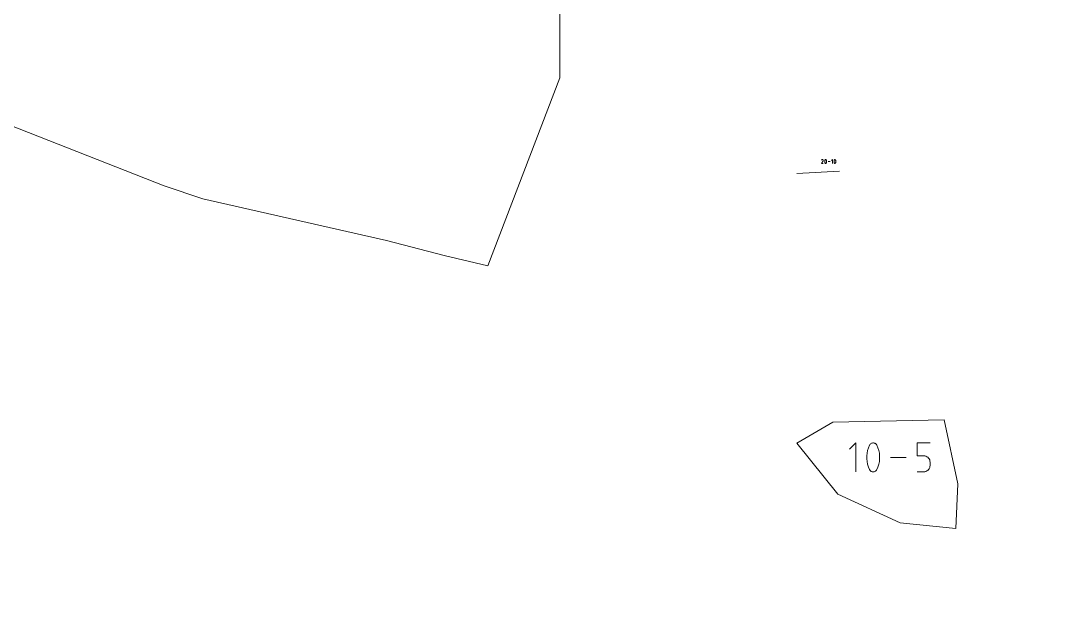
# Model space of a CAD drawing. Header units: millimetres. Extents: x -446 to 392, y -249 to 379.
# Drawn here: x 23.06 to 37.39, y 126.97 to 135.04 of the extents above; entities that cross this region are included whole.
import ezdxf

# ---------------------------------------------------------------- set-up
doc = ezdxf.new("R2010")
doc.units = ezdxf.units.MM
doc.header["$MEASUREMENT"] = 0
doc.layers.add('Layer 1', color=7, linetype='Continuous')

msp = doc.modelspace()

# ---------------------------------------------------------------- linework, layer by layer
at = {"layer": 'Layer 1', "color": 5, "lineweight": 0}
for points, knots in [([(-446.0374, -230.5655), (-446.0374, -230.5655), (392.1616, -230.5655), (392.1616, -230.5655), (392.1616, -230.5655), (392.1616, -230.5655), (392.1616, 379.0343), (392.1616, 379.0343), (392.1616, 379.0343), (392.1616, 379.0343), (-446.0374, 379.0343), (-446.0374, 379.0343), (-446.0374, 379.0343), (-446.0374, 379.0343), (-446.0374, -230.5655), (-446.0374, -230.5655)], [0, 0, 0, 0, 0.2, 0.2, 0.2, 0.2, 0.4, 0.4, 0.4, 0.4, 0.6, 0.6, 0.6, 0.6, 1, 1, 1, 1]), ([(28.9872, 131.7536), (28.9872, 131.7536), (29.598, 131.6073), (29.598, 131.6073), (29.598, 131.6073), (29.598, 131.6073), (30.603, 134.2362), (30.603, 134.2362), (30.603, 134.2362), (30.603, 134.2362), (30.6139, 138.4558), (30.6139, 138.4558), (30.6139, 138.4558), (30.6139, 138.4558), (29.6214, 139.9088), (29.6214, 139.9088), (29.6214, 139.9088), (29.6214, 139.9088), (29.2843, 140.403), (29.2843, 140.403), (29.2843, 140.403), (29.2843, 140.403), (29.2769, 141.8731), (29.2769, 141.8731), (29.2769, 141.8731), (29.2769, 141.8731), (28.0753, 143.7701), (28.0753, 143.7701), (28.0753, 143.7701), (28.0753, 143.7701), (26.1966, 146.2338), (26.1966, 146.2338), (26.1966, 146.2338), (26.1966, 146.2338), (24.2968, 147.62), (24.2968, 147.62), (24.2968, 147.62), (24.2968, 147.62), (23.4752, 148.1628), (23.4752, 148.1628), (23.4752, 148.1628), (23.4752, 148.1628), (21.9793, 149.0404), (21.9793, 149.0404), (21.9793, 149.0404), (21.9793, 149.0404), (21.7354, 150.7311), (21.7354, 150.7311), (21.7354, 150.7311), (21.7354, 150.7311), (18.9968, 152.5503), (18.9968, 152.5503), (18.9968, 152.5503), (18.9968, 152.5503), (18.1117, 152.5194), (18.1117, 152.5194), (18.1117, 152.5194), (18.1117, 152.5194), (18.1369, 153.9119), (18.1369, 153.9119), (18.1369, 153.9119), (18.1369, 153.9119), (17.8643, 154.365), (17.8643, 154.365), (17.8643, 154.365), (17.8643, 154.365), (16.0994, 153.8776), (16.0994, 153.8776), (16.0994, 153.8776), (16.0994, 153.8776), (14.8709, 153.1879), (14.8709, 153.1879), (14.8709, 153.1879), (14.8709, 153.1879), (14.0402, 151.4676), (14.0402, 151.4676), (14.0402, 151.4676), (14.0402, 151.4676), (12.8231, 150.4745), (12.8231, 150.4745), (12.8231, 150.4745), (12.8231, 150.4745), (12.1426, 149.8849), (12.1426, 149.8849), (12.1426, 149.8849), (12.1426, 149.8849), (12.6997, 148.7176), (12.6997, 148.7176), (12.6997, 148.7176), (12.6997, 148.7176), (12.0546, 147.5057), (12.0546, 147.5057), (12.0546, 147.5057), (12.0546, 147.5057), (11.8152, 147.0114), (11.8152, 147.0114), (11.8152, 147.0114), (11.8152, 147.0114), (11.401, 145.0225), (11.401, 145.0225), (11.401, 145.0225), (11.401, 145.0225), (10.3451, 143.9375), (10.3451, 143.9375), (10.3451, 143.9375), (10.3451, 143.9375), (10.3577, 143.0827), (10.3577, 143.0827), (10.3577, 143.0827), (10.3577, 143.0827), (10.8113, 142.6125), (10.8113, 142.6125), (10.8113, 142.6125), (10.8113, 142.6125), (11.8427, 141.536), (11.8427, 141.536), (11.8427, 141.536), (11.8427, 141.536), (12.1204, 140.6898), (12.1204, 140.6898), (12.1204, 140.6898), (12.1204, 140.6898), (13.0683, 139.4259), (13.0683, 139.4259), (13.0683, 139.4259), (13.0683, 139.4259), (12.8928, 138.5238), (12.8928, 138.5238), (12.8928, 138.5238), (12.8928, 138.5238), (13.8059, 137.3616), (13.8059, 137.3616), (13.8059, 137.3616), (13.8059, 137.3616), (14.2036, 136.9245), (14.2036, 136.9245), (14.2036, 136.9245), (14.2036, 136.9245), (14.8115, 136.4148), (14.8115, 136.4148), (14.8115, 136.4148), (14.8115, 136.4148), (16.9621, 134.6293), (16.9621, 134.6293), (16.9621, 134.6293), (16.9621, 134.6293), (17.6209, 134.1379), (17.6209, 134.1379), (17.6209, 134.1379), (17.6209, 134.1379), (19.4693, 132.982), (19.4693, 132.982), (19.4693, 132.982), (19.4693, 132.982), (20.9, 132.0856), (20.9, 132.0856), (20.9, 132.0856), (20.9, 132.0856), (20.7806, 132.6512), (20.7806, 132.6512), (20.7806, 132.6512), (20.7806, 132.6512), (20.9417, 133.234), (20.9417, 133.234), (20.9417, 133.234), (20.9417, 133.234), (21.212, 134.2151), (21.212, 134.2151), (21.212, 134.2151), (21.212, 134.2151), (22.097, 133.8917), (22.097, 133.8917), (22.097, 133.8917), (22.097, 133.8917), (25.0653, 132.7266), (25.0653, 132.7266), (25.0653, 132.7266), (25.0653, 132.7266), (25.6075, 132.5461), (25.6075, 132.5461), (25.6075, 132.5461), (25.6075, 132.5461), (28.1764, 131.9616), (28.1764, 131.9616), (28.1764, 131.9616), (28.1764, 131.9616), (28.9872, 131.7536), (28.9872, 131.7536)], [0, 0, 0, 0, 0.0208333, 0.0208333, 0.0208333, 0.0208333, 0.0416667, 0.0416667, 0.0416667, 0.0416667, 0.0625, 0.0625, 0.0625, 0.0625, 0.0833333, 0.0833333, 0.0833333, 0.0833333, 0.1041667, 0.1041667, 0.1041667, 0.1041667, 0.125, 0.125, 0.125, 0.125, 0.1458333, 0.1458333, 0.1458333, 0.1458333, 0.1666667, 0.1666667, 0.1666667, 0.1666667, 0.1875, 0.1875, 0.1875, 0.1875, 0.2083333, 0.2083333, 0.2083333, 0.2083333, 0.2291667, 0.2291667, 0.2291667, 0.2291667, 0.25, 0.25, 0.25, 0.25, 0.2708333, 0.2708333, 0.2708333, 0.2708333, 0.2916667, 0.2916667, 0.2916667, 0.2916667, 0.3125, 0.3125, 0.3125, 0.3125, 0.3333333, 0.3333333, 0.3333333, 0.3333333, 0.3541667, 0.3541667, 0.3541667, 0.3541667, 0.375, 0.375, 0.375, 0.375, 0.3958333, 0.3958333, 0.3958333, 0.3958333, 0.4166667, 0.4166667, 0.4166667, 0.4166667, 0.4375, 0.4375, 0.4375, 0.4375, 0.4583333, 0.4583333, 0.4583333, 0.4583333, 0.4791667, 0.4791667, 0.4791667, 0.4791667, 0.5, 0.5, 0.5, 0.5, 0.5208333, 0.5208333, 0.5208333, 0.5208333, 0.5416667, 0.5416667, 0.5416667, 0.5416667, 0.5625, 0.5625, 0.5625, 0.5625, 0.5833333, 0.5833333, 0.5833333, 0.5833333, 0.6041667, 0.6041667, 0.6041667, 0.6041667, 0.625, 0.625, 0.625, 0.625, 0.6458333, 0.6458333, 0.6458333, 0.6458333, 0.6666667, 0.6666667, 0.6666667, 0.6666667, 0.6875, 0.6875, 0.6875, 0.6875, 0.7083333, 0.7083333, 0.7083333, 0.7083333, 0.7291667, 0.7291667, 0.7291667, 0.7291667, 0.75, 0.75, 0.75, 0.75, 0.7708333, 0.7708333, 0.7708333, 0.7708333, 0.7916667, 0.7916667, 0.7916667, 0.7916667, 0.8125, 0.8125, 0.8125, 0.8125, 0.8333333, 0.8333333, 0.8333333, 0.8333333, 0.8541667, 0.8541667, 0.8541667, 0.8541667, 0.875, 0.875, 0.875, 0.875, 0.8958333, 0.8958333, 0.8958333, 0.8958333, 0.9166667, 0.9166667, 0.9166667, 0.9166667, 0.9375, 0.9375, 0.9375, 0.9375, 0.9583333, 0.9583333, 0.9583333, 0.9583333, 1, 1, 1, 1]), ([(33.9175, 132.9003), (33.9175, 132.9003), (34.5163, 132.9318), (34.5163, 132.9318), (34.5163, 132.9318), (34.5163, 132.9318), (33.9175, 132.9003), (33.9175, 132.9003)], [0, 0, 0, 0, 0.3333333, 0.3333333, 0.3333333, 0.3333333, 1, 1, 1, 1]), ([(36.171, 128.5591), (36.171, 128.5591), (35.983, 129.4527), (35.983, 129.4527), (35.983, 129.4527), (35.983, 129.4527), (34.4243, 129.4207), (34.4243, 129.4207), (34.4243, 129.4207), (34.4243, 129.4207), (33.9175, 129.1282), (33.9175, 129.1282), (33.9175, 129.1282), (33.9175, 129.1282), (34.4952, 128.4134), (34.4952, 128.4134), (34.4952, 128.4134), (34.4952, 128.4134), (35.3677, 128.01), (35.3677, 128.01), (35.3677, 128.01), (35.3677, 128.01), (36.1436, 127.9334), (36.1436, 127.9334), (36.1436, 127.9334), (36.1436, 127.9334), (36.171, 128.5591), (36.171, 128.5591)], [0, 0, 0, 0, 0.125, 0.125, 0.125, 0.125, 0.25, 0.25, 0.25, 0.25, 0.375, 0.375, 0.375, 0.375, 0.5, 0.5, 0.5, 0.5, 0.625, 0.625, 0.625, 0.625, 0.75, 0.75, 0.75, 0.75, 1, 1, 1, 1])]:
    msp.add_open_spline(points, degree=3, knots=knots, dxfattribs=at)
at = {"layer": 'Layer 1', "color": 1, "lineweight": 0}
for points, knots in [([(34.2895, 133.0397), (34.2895, 133.0397), (34.2643, 133.0397), (34.2643, 133.0397), (34.2643, 133.0397), (34.2643, 133.0397), (34.2872, 133.0763), (34.2872, 133.0763), (34.2872, 133.0763), (34.2872, 133.0763), (34.2872, 133.0763), (34.2872, 133.0763), (34.2872, 133.0763), (34.2872, 133.0763), (34.2872, 133.0769), (34.2872, 133.0769), (34.2872, 133.0769), (34.2872, 133.0769), (34.2883, 133.0786), (34.2883, 133.0786), (34.2883, 133.0786), (34.2883, 133.0786), (34.2889, 133.0809), (34.2889, 133.0809), (34.2889, 133.0809), (34.2889, 133.0809), (34.2895, 133.0832), (34.2895, 133.0832), (34.2895, 133.0832), (34.2895, 133.0832), (34.2889, 133.0855), (34.2889, 133.0855), (34.2889, 133.0855), (34.2889, 133.0855), (34.2883, 133.0872), (34.2883, 133.0872), (34.2883, 133.0872), (34.2883, 133.0872), (34.2872, 133.0889), (34.2872, 133.0889), (34.2872, 133.0889), (34.2872, 133.0889), (34.2866, 133.0906), (34.2866, 133.0906), (34.2866, 133.0906), (34.2866, 133.0906), (34.2849, 133.0923), (34.2849, 133.0923), (34.2849, 133.0923), (34.2849, 133.0923), (34.2832, 133.094), (34.2832, 133.094), (34.2832, 133.094), (34.2832, 133.094), (34.2832, 133.094), (34.2832, 133.094), (34.2832, 133.094), (34.2832, 133.094), (34.2809, 133.0946), (34.2809, 133.0946), (34.2809, 133.0946), (34.2809, 133.0946), (34.2792, 133.0952), (34.2792, 133.0952), (34.2792, 133.0952), (34.2792, 133.0952), (34.2769, 133.0952), (34.2769, 133.0952), (34.2769, 133.0952), (34.2769, 133.0952), (34.2746, 133.0952), (34.2746, 133.0952), (34.2746, 133.0952), (34.2746, 133.0952), (34.2723, 133.0946), (34.2723, 133.0946), (34.2723, 133.0946), (34.2723, 133.0946), (34.2706, 133.094), (34.2706, 133.094), (34.2706, 133.094), (34.2706, 133.094), (34.2689, 133.0929), (34.2689, 133.0929), (34.2689, 133.0929), (34.2689, 133.0929), (34.2672, 133.0912), (34.2672, 133.0912), (34.2672, 133.0912), (34.2672, 133.0912), (34.2661, 133.0895), (34.2661, 133.0895), (34.2661, 133.0895), (34.2661, 133.0895), (34.2643, 133.086), (34.2643, 133.086)], [0, 0, 0, 0, 0.04, 0.04, 0.04, 0.04, 0.08, 0.08, 0.08, 0.08, 0.12, 0.12, 0.12, 0.12, 0.16, 0.16, 0.16, 0.16, 0.2, 0.2, 0.2, 0.2, 0.24, 0.24, 0.24, 0.24, 0.28, 0.28, 0.28, 0.28, 0.32, 0.32, 0.32, 0.32, 0.36, 0.36, 0.36, 0.36, 0.4, 0.4, 0.4, 0.4, 0.44, 0.44, 0.44, 0.44, 0.48, 0.48, 0.48, 0.48, 0.52, 0.52, 0.52, 0.52, 0.56, 0.56, 0.56, 0.56, 0.6, 0.6, 0.6, 0.6, 0.64, 0.64, 0.64, 0.64, 0.68, 0.68, 0.68, 0.68, 0.72, 0.72, 0.72, 0.72, 0.76, 0.76, 0.76, 0.76, 0.8, 0.8, 0.8, 0.8, 0.84, 0.84, 0.84, 0.84, 0.88, 0.88, 0.88, 0.88, 0.92, 0.92, 0.92, 0.92, 1, 1, 1, 1]), ([(34.3192, 133.0403), (34.3192, 133.0403), (34.3192, 133.0403), (34.3192, 133.0403), (34.3192, 133.0403), (34.3192, 133.0403), (34.3203, 133.0397), (34.3203, 133.0397), (34.3203, 133.0397), (34.3203, 133.0397), (34.3215, 133.0397), (34.3215, 133.0397), (34.3215, 133.0397), (34.3215, 133.0397), (34.3232, 133.0397), (34.3232, 133.0397), (34.3232, 133.0397), (34.3232, 133.0397), (34.3243, 133.0397), (34.3243, 133.0397), (34.3243, 133.0397), (34.3243, 133.0397), (34.3255, 133.0403), (34.3255, 133.0403), (34.3255, 133.0403), (34.3255, 133.0403), (34.3266, 133.0409), (34.3266, 133.0409), (34.3266, 133.0409), (34.3266, 133.0409), (34.3278, 133.042), (34.3278, 133.042), (34.3278, 133.042), (34.3278, 133.042), (34.3283, 133.0426), (34.3283, 133.0426), (34.3283, 133.0426), (34.3283, 133.0426), (34.3295, 133.0437), (34.3295, 133.0437), (34.3295, 133.0437), (34.3295, 133.0437), (34.3295, 133.0437), (34.3295, 133.0437), (34.3295, 133.0437), (34.3295, 133.0437), (34.3312, 133.0489), (34.3312, 133.0489), (34.3312, 133.0489), (34.3312, 133.0489), (34.3329, 133.054), (34.3329, 133.054), (34.3329, 133.054), (34.3329, 133.054), (34.3341, 133.0592), (34.3341, 133.0592), (34.3341, 133.0592), (34.3341, 133.0592), (34.3346, 133.0649), (34.3346, 133.0649), (34.3346, 133.0649), (34.3346, 133.0649), (34.3346, 133.07), (34.3346, 133.07), (34.3346, 133.07), (34.3346, 133.07), (34.3341, 133.0757), (34.3341, 133.0757), (34.3341, 133.0757), (34.3341, 133.0757), (34.3329, 133.0809), (34.3329, 133.0809), (34.3329, 133.0809), (34.3329, 133.0809), (34.3312, 133.086), (34.3312, 133.086), (34.3312, 133.086), (34.3312, 133.086), (34.3295, 133.0912), (34.3295, 133.0912), (34.3295, 133.0912), (34.3295, 133.0912), (34.3295, 133.0912), (34.3295, 133.0912), (34.3295, 133.0912), (34.3295, 133.0912), (34.3289, 133.0917), (34.3289, 133.0917), (34.3289, 133.0917), (34.3289, 133.0917), (34.3289, 133.0917), (34.3289, 133.0917), (34.3289, 133.0917), (34.3289, 133.0917), (34.3283, 133.0923), (34.3283, 133.0923), (34.3283, 133.0923), (34.3283, 133.0923), (34.3283, 133.0929), (34.3283, 133.0929), (34.3283, 133.0929), (34.3283, 133.0929), (34.3278, 133.0935), (34.3278, 133.0935), (34.3278, 133.0935), (34.3278, 133.0935), (34.3272, 133.0935), (34.3272, 133.0935), (34.3272, 133.0935), (34.3272, 133.0935), (34.3266, 133.094), (34.3266, 133.094), (34.3266, 133.094), (34.3266, 133.094), (34.3261, 133.094), (34.3261, 133.094), (34.3261, 133.094), (34.3261, 133.094), (34.3261, 133.0946), (34.3261, 133.0946), (34.3261, 133.0946), (34.3261, 133.0946), (34.3261, 133.0946), (34.3261, 133.0946), (34.3261, 133.0946), (34.3261, 133.0946), (34.3243, 133.0952), (34.3243, 133.0952), (34.3243, 133.0952), (34.3243, 133.0952), (34.3232, 133.0952), (34.3232, 133.0952), (34.3232, 133.0952), (34.3232, 133.0952), (34.3221, 133.0952), (34.3221, 133.0952), (34.3221, 133.0952), (34.3221, 133.0952), (34.3203, 133.0952), (34.3203, 133.0952), (34.3203, 133.0952), (34.3203, 133.0952), (34.3192, 133.0946), (34.3192, 133.0946), (34.3192, 133.0946), (34.3192, 133.0946), (34.3181, 133.094), (34.3181, 133.094), (34.3181, 133.094), (34.3181, 133.094), (34.3169, 133.0929), (34.3169, 133.0929), (34.3169, 133.0929), (34.3169, 133.0929), (34.3158, 133.0923), (34.3158, 133.0923), (34.3158, 133.0923), (34.3158, 133.0923), (34.3152, 133.0912), (34.3152, 133.0912), (34.3152, 133.0912), (34.3152, 133.0912), (34.3152, 133.0912), (34.3152, 133.0912), (34.3152, 133.0912), (34.3152, 133.0912), (34.3135, 133.086), (34.3135, 133.086), (34.3135, 133.086), (34.3135, 133.086), (34.3118, 133.0809), (34.3118, 133.0809), (34.3118, 133.0809), (34.3118, 133.0809), (34.3106, 133.0757), (34.3106, 133.0757), (34.3106, 133.0757), (34.3106, 133.0757), (34.3101, 133.07), (34.3101, 133.07), (34.3101, 133.07), (34.3101, 133.07), (34.3101, 133.0649), (34.3101, 133.0649), (34.3101, 133.0649), (34.3101, 133.0649), (34.3106, 133.0592), (34.3106, 133.0592), (34.3106, 133.0592), (34.3106, 133.0592), (34.3118, 133.054), (34.3118, 133.054), (34.3118, 133.054), (34.3118, 133.054), (34.3135, 133.0489), (34.3135, 133.0489), (34.3135, 133.0489), (34.3135, 133.0489), (34.3152, 133.0437), (34.3152, 133.0437), (34.3152, 133.0437), (34.3152, 133.0437), (34.3152, 133.0437), (34.3152, 133.0437), (34.3152, 133.0437), (34.3152, 133.0437), (34.3158, 133.0437), (34.3158, 133.0437), (34.3158, 133.0437), (34.3158, 133.0437), (34.3158, 133.0432), (34.3158, 133.0432), (34.3158, 133.0432), (34.3158, 133.0432), (34.3163, 133.0426), (34.3163, 133.0426), (34.3163, 133.0426), (34.3163, 133.0426), (34.3169, 133.042), (34.3169, 133.042), (34.3169, 133.042), (34.3169, 133.042), (34.3169, 133.042), (34.3169, 133.042), (34.3169, 133.042), (34.3169, 133.042), (34.3175, 133.0415), (34.3175, 133.0415), (34.3175, 133.0415), (34.3175, 133.0415), (34.3181, 133.0409), (34.3181, 133.0409), (34.3181, 133.0409), (34.3181, 133.0409), (34.3186, 133.0409), (34.3186, 133.0409), (34.3186, 133.0409), (34.3186, 133.0409), (34.3192, 133.0403), (34.3192, 133.0403)], [0, 0, 0, 0, 0.0163934, 0.0163934, 0.0163934, 0.0163934, 0.0327869, 0.0327869, 0.0327869, 0.0327869, 0.0491803, 0.0491803, 0.0491803, 0.0491803, 0.0655738, 0.0655738, 0.0655738, 0.0655738, 0.0819672, 0.0819672, 0.0819672, 0.0819672, 0.0983607, 0.0983607, 0.0983607, 0.0983607, 0.1147541, 0.1147541, 0.1147541, 0.1147541, 0.1311475, 0.1311475, 0.1311475, 0.1311475, 0.147541, 0.147541, 0.147541, 0.147541, 0.1639344, 0.1639344, 0.1639344, 0.1639344, 0.1803279, 0.1803279, 0.1803279, 0.1803279, 0.1967213, 0.1967213, 0.1967213, 0.1967213, 0.2131148, 0.2131148, 0.2131148, 0.2131148, 0.2295082, 0.2295082, 0.2295082, 0.2295082, 0.2459016, 0.2459016, 0.2459016, 0.2459016, 0.2622951, 0.2622951, 0.2622951, 0.2622951, 0.2786885, 0.2786885, 0.2786885, 0.2786885, 0.295082, 0.295082, 0.295082, 0.295082, 0.3114754, 0.3114754, 0.3114754, 0.3114754, 0.3278689, 0.3278689, 0.3278689, 0.3278689, 0.3442623, 0.3442623, 0.3442623, 0.3442623, 0.3606557, 0.3606557, 0.3606557, 0.3606557, 0.3770492, 0.3770492, 0.3770492, 0.3770492, 0.3934426, 0.3934426, 0.3934426, 0.3934426, 0.4098361, 0.4098361, 0.4098361, 0.4098361, 0.4262295, 0.4262295, 0.4262295, 0.4262295, 0.442623, 0.442623, 0.442623, 0.442623, 0.4590164, 0.4590164, 0.4590164, 0.4590164, 0.4754098, 0.4754098, 0.4754098, 0.4754098, 0.4918033, 0.4918033, 0.4918033, 0.4918033, 0.5081967, 0.5081967, 0.5081967, 0.5081967, 0.5245902, 0.5245902, 0.5245902, 0.5245902, 0.5409836, 0.5409836, 0.5409836, 0.5409836, 0.557377, 0.557377, 0.557377, 0.557377, 0.5737705, 0.5737705, 0.5737705, 0.5737705, 0.5901639, 0.5901639, 0.5901639, 0.5901639, 0.6065574, 0.6065574, 0.6065574, 0.6065574, 0.6229508, 0.6229508, 0.6229508, 0.6229508, 0.6393443, 0.6393443, 0.6393443, 0.6393443, 0.6557377, 0.6557377, 0.6557377, 0.6557377, 0.6721311, 0.6721311, 0.6721311, 0.6721311, 0.6885246, 0.6885246, 0.6885246, 0.6885246, 0.704918, 0.704918, 0.704918, 0.704918, 0.7213115, 0.7213115, 0.7213115, 0.7213115, 0.7377049, 0.7377049, 0.7377049, 0.7377049, 0.7540984, 0.7540984, 0.7540984, 0.7540984, 0.7704918, 0.7704918, 0.7704918, 0.7704918, 0.7868852, 0.7868852, 0.7868852, 0.7868852, 0.8032787, 0.8032787, 0.8032787, 0.8032787, 0.8196721, 0.8196721, 0.8196721, 0.8196721, 0.8360656, 0.8360656, 0.8360656, 0.8360656, 0.852459, 0.852459, 0.852459, 0.852459, 0.8688525, 0.8688525, 0.8688525, 0.8688525, 0.8852459, 0.8852459, 0.8852459, 0.8852459, 0.9016393, 0.9016393, 0.9016393, 0.9016393, 0.9180328, 0.9180328, 0.9180328, 0.9180328, 0.9344262, 0.9344262, 0.9344262, 0.9344262, 0.9508197, 0.9508197, 0.9508197, 0.9508197, 0.9672131, 0.9672131, 0.9672131, 0.9672131, 1, 1, 1, 1]), ([(34.4192, 133.0397), (34.4192, 133.0397), (34.4192, 133.0952), (34.4192, 133.0952), (34.4192, 133.0952), (34.4192, 133.0952), (34.4066, 133.0832), (34.4066, 133.0832)], [0, 0, 0, 0, 0.3333333, 0.3333333, 0.3333333, 0.3333333, 1, 1, 1, 1]), ([(34.4495, 133.0403), (34.4495, 133.0403), (34.4495, 133.0403), (34.4495, 133.0403), (34.4495, 133.0403), (34.4495, 133.0403), (34.4506, 133.0397), (34.4506, 133.0397), (34.4506, 133.0397), (34.4506, 133.0397), (34.4518, 133.0397), (34.4518, 133.0397), (34.4518, 133.0397), (34.4518, 133.0397), (34.4529, 133.0397), (34.4529, 133.0397), (34.4529, 133.0397), (34.4529, 133.0397), (34.4546, 133.0397), (34.4546, 133.0397), (34.4546, 133.0397), (34.4546, 133.0397), (34.4558, 133.0403), (34.4558, 133.0403), (34.4558, 133.0403), (34.4558, 133.0403), (34.4569, 133.0409), (34.4569, 133.0409), (34.4569, 133.0409), (34.4569, 133.0409), (34.458, 133.042), (34.458, 133.042), (34.458, 133.042), (34.458, 133.042), (34.4586, 133.0426), (34.4586, 133.0426), (34.4586, 133.0426), (34.4586, 133.0426), (34.4598, 133.0437), (34.4598, 133.0437), (34.4598, 133.0437), (34.4598, 133.0437), (34.4598, 133.0437), (34.4598, 133.0437), (34.4598, 133.0437), (34.4598, 133.0437), (34.462, 133.0489), (34.462, 133.0489), (34.462, 133.0489), (34.462, 133.0489), (34.4632, 133.054), (34.4632, 133.054), (34.4632, 133.054), (34.4632, 133.054), (34.4643, 133.0592), (34.4643, 133.0592), (34.4643, 133.0592), (34.4643, 133.0592), (34.4649, 133.0649), (34.4649, 133.0649), (34.4649, 133.0649), (34.4649, 133.0649), (34.4649, 133.07), (34.4649, 133.07), (34.4649, 133.07), (34.4649, 133.07), (34.4643, 133.0757), (34.4643, 133.0757), (34.4643, 133.0757), (34.4643, 133.0757), (34.4632, 133.0809), (34.4632, 133.0809), (34.4632, 133.0809), (34.4632, 133.0809), (34.462, 133.086), (34.462, 133.086), (34.462, 133.086), (34.462, 133.086), (34.4598, 133.0912), (34.4598, 133.0912), (34.4598, 133.0912), (34.4598, 133.0912), (34.4598, 133.0912), (34.4598, 133.0912), (34.4598, 133.0912), (34.4598, 133.0912), (34.4592, 133.0917), (34.4592, 133.0917), (34.4592, 133.0917), (34.4592, 133.0917), (34.4586, 133.0917), (34.4586, 133.0917), (34.4586, 133.0917), (34.4586, 133.0917), (34.4586, 133.0923), (34.4586, 133.0923), (34.4586, 133.0923), (34.4586, 133.0923), (34.458, 133.0929), (34.458, 133.0929), (34.458, 133.0929), (34.458, 133.0929), (34.458, 133.0935), (34.458, 133.0935), (34.458, 133.0935), (34.458, 133.0935), (34.4575, 133.0935), (34.4575, 133.0935), (34.4575, 133.0935), (34.4575, 133.0935), (34.4569, 133.094), (34.4569, 133.094), (34.4569, 133.094), (34.4569, 133.094), (34.4563, 133.094), (34.4563, 133.094), (34.4563, 133.094), (34.4563, 133.094), (34.4558, 133.0946), (34.4558, 133.0946), (34.4558, 133.0946), (34.4558, 133.0946), (34.4558, 133.0946), (34.4558, 133.0946), (34.4558, 133.0946), (34.4558, 133.0946), (34.4546, 133.0952), (34.4546, 133.0952), (34.4546, 133.0952), (34.4546, 133.0952), (34.4535, 133.0952), (34.4535, 133.0952), (34.4535, 133.0952), (34.4535, 133.0952), (34.4518, 133.0952), (34.4518, 133.0952), (34.4518, 133.0952), (34.4518, 133.0952), (34.4506, 133.0952), (34.4506, 133.0952), (34.4506, 133.0952), (34.4506, 133.0952), (34.4495, 133.0946), (34.4495, 133.0946), (34.4495, 133.0946), (34.4495, 133.0946), (34.4483, 133.094), (34.4483, 133.094), (34.4483, 133.094), (34.4483, 133.094), (34.4472, 133.0929), (34.4472, 133.0929), (34.4472, 133.0929), (34.4472, 133.0929), (34.4466, 133.0923), (34.4466, 133.0923), (34.4466, 133.0923), (34.4466, 133.0923), (34.4455, 133.0912), (34.4455, 133.0912), (34.4455, 133.0912), (34.4455, 133.0912), (34.4455, 133.0912), (34.4455, 133.0912), (34.4455, 133.0912), (34.4455, 133.0912), (34.4438, 133.086), (34.4438, 133.086), (34.4438, 133.086), (34.4438, 133.086), (34.442, 133.0809), (34.442, 133.0809), (34.442, 133.0809), (34.442, 133.0809), (34.4409, 133.0757), (34.4409, 133.0757), (34.4409, 133.0757), (34.4409, 133.0757), (34.4403, 133.07), (34.4403, 133.07), (34.4403, 133.07), (34.4403, 133.07), (34.4403, 133.0649), (34.4403, 133.0649), (34.4403, 133.0649), (34.4403, 133.0649), (34.4409, 133.0592), (34.4409, 133.0592), (34.4409, 133.0592), (34.4409, 133.0592), (34.442, 133.054), (34.442, 133.054), (34.442, 133.054), (34.442, 133.054), (34.4438, 133.0489), (34.4438, 133.0489), (34.4438, 133.0489), (34.4438, 133.0489), (34.4455, 133.0437), (34.4455, 133.0437), (34.4455, 133.0437), (34.4455, 133.0437), (34.4455, 133.0437), (34.4455, 133.0437), (34.4455, 133.0437), (34.4455, 133.0437), (34.446, 133.0437), (34.446, 133.0437), (34.446, 133.0437), (34.446, 133.0437), (34.446, 133.0432), (34.446, 133.0432), (34.446, 133.0432), (34.446, 133.0432), (34.4466, 133.0426), (34.4466, 133.0426), (34.4466, 133.0426), (34.4466, 133.0426), (34.4466, 133.042), (34.4466, 133.042), (34.4466, 133.042), (34.4466, 133.042), (34.4472, 133.042), (34.4472, 133.042), (34.4472, 133.042), (34.4472, 133.042), (34.4478, 133.0415), (34.4478, 133.0415), (34.4478, 133.0415), (34.4478, 133.0415), (34.4483, 133.0409), (34.4483, 133.0409), (34.4483, 133.0409), (34.4483, 133.0409), (34.4489, 133.0409), (34.4489, 133.0409), (34.4489, 133.0409), (34.4489, 133.0409), (34.4495, 133.0403), (34.4495, 133.0403)], [0, 0, 0, 0, 0.0163934, 0.0163934, 0.0163934, 0.0163934, 0.0327869, 0.0327869, 0.0327869, 0.0327869, 0.0491803, 0.0491803, 0.0491803, 0.0491803, 0.0655738, 0.0655738, 0.0655738, 0.0655738, 0.0819672, 0.0819672, 0.0819672, 0.0819672, 0.0983607, 0.0983607, 0.0983607, 0.0983607, 0.1147541, 0.1147541, 0.1147541, 0.1147541, 0.1311475, 0.1311475, 0.1311475, 0.1311475, 0.147541, 0.147541, 0.147541, 0.147541, 0.1639344, 0.1639344, 0.1639344, 0.1639344, 0.1803279, 0.1803279, 0.1803279, 0.1803279, 0.1967213, 0.1967213, 0.1967213, 0.1967213, 0.2131148, 0.2131148, 0.2131148, 0.2131148, 0.2295082, 0.2295082, 0.2295082, 0.2295082, 0.2459016, 0.2459016, 0.2459016, 0.2459016, 0.2622951, 0.2622951, 0.2622951, 0.2622951, 0.2786885, 0.2786885, 0.2786885, 0.2786885, 0.295082, 0.295082, 0.295082, 0.295082, 0.3114754, 0.3114754, 0.3114754, 0.3114754, 0.3278689, 0.3278689, 0.3278689, 0.3278689, 0.3442623, 0.3442623, 0.3442623, 0.3442623, 0.3606557, 0.3606557, 0.3606557, 0.3606557, 0.3770492, 0.3770492, 0.3770492, 0.3770492, 0.3934426, 0.3934426, 0.3934426, 0.3934426, 0.4098361, 0.4098361, 0.4098361, 0.4098361, 0.4262295, 0.4262295, 0.4262295, 0.4262295, 0.442623, 0.442623, 0.442623, 0.442623, 0.4590164, 0.4590164, 0.4590164, 0.4590164, 0.4754098, 0.4754098, 0.4754098, 0.4754098, 0.4918033, 0.4918033, 0.4918033, 0.4918033, 0.5081967, 0.5081967, 0.5081967, 0.5081967, 0.5245902, 0.5245902, 0.5245902, 0.5245902, 0.5409836, 0.5409836, 0.5409836, 0.5409836, 0.557377, 0.557377, 0.557377, 0.557377, 0.5737705, 0.5737705, 0.5737705, 0.5737705, 0.5901639, 0.5901639, 0.5901639, 0.5901639, 0.6065574, 0.6065574, 0.6065574, 0.6065574, 0.6229508, 0.6229508, 0.6229508, 0.6229508, 0.6393443, 0.6393443, 0.6393443, 0.6393443, 0.6557377, 0.6557377, 0.6557377, 0.6557377, 0.6721311, 0.6721311, 0.6721311, 0.6721311, 0.6885246, 0.6885246, 0.6885246, 0.6885246, 0.704918, 0.704918, 0.704918, 0.704918, 0.7213115, 0.7213115, 0.7213115, 0.7213115, 0.7377049, 0.7377049, 0.7377049, 0.7377049, 0.7540984, 0.7540984, 0.7540984, 0.7540984, 0.7704918, 0.7704918, 0.7704918, 0.7704918, 0.7868852, 0.7868852, 0.7868852, 0.7868852, 0.8032787, 0.8032787, 0.8032787, 0.8032787, 0.8196721, 0.8196721, 0.8196721, 0.8196721, 0.8360656, 0.8360656, 0.8360656, 0.8360656, 0.852459, 0.852459, 0.852459, 0.852459, 0.8688525, 0.8688525, 0.8688525, 0.8688525, 0.8852459, 0.8852459, 0.8852459, 0.8852459, 0.9016393, 0.9016393, 0.9016393, 0.9016393, 0.9180328, 0.9180328, 0.9180328, 0.9180328, 0.9344262, 0.9344262, 0.9344262, 0.9344262, 0.9508197, 0.9508197, 0.9508197, 0.9508197, 0.9672131, 0.9672131, 0.9672131, 0.9672131, 1, 1, 1, 1]), ([(34.7466, 128.7248), (34.7466, 128.7248), (34.7466, 129.1304), (34.7466, 129.1304), (34.7466, 129.1304), (34.7466, 129.1304), (34.6563, 129.0402), (34.6563, 129.0402)], [0, 0, 0, 0, 0.3333333, 0.3333333, 0.3333333, 0.3333333, 1, 1, 1, 1]), ([(34.9637, 128.7299), (34.9637, 128.7299), (34.9637, 128.7299), (34.9637, 128.7299), (34.9637, 128.7299), (34.9637, 128.7299), (34.9728, 128.7265), (34.9728, 128.7265), (34.9728, 128.7265), (34.9728, 128.7265), (34.9826, 128.7248), (34.9826, 128.7248), (34.9826, 128.7248), (34.9826, 128.7248), (34.9923, 128.7248), (34.9923, 128.7248), (34.9923, 128.7248), (34.9923, 128.7248), (35.002, 128.7265), (35.002, 128.7265), (35.002, 128.7265), (35.002, 128.7265), (35.0111, 128.7293), (35.0111, 128.7293), (35.0111, 128.7293), (35.0111, 128.7293), (35.0197, 128.7339), (35.0197, 128.7339), (35.0197, 128.7339), (35.0197, 128.7339), (35.0271, 128.7402), (35.0271, 128.7402), (35.0271, 128.7402), (35.0271, 128.7402), (35.0334, 128.7476), (35.0334, 128.7476), (35.0334, 128.7476), (35.0334, 128.7476), (35.0386, 128.7562), (35.0386, 128.7562), (35.0386, 128.7562), (35.0386, 128.7562), (35.0386, 128.7562), (35.0386, 128.7562), (35.0386, 128.7562), (35.0386, 128.7562), (35.0546, 128.7928), (35.0546, 128.7928), (35.0546, 128.7928), (35.0546, 128.7928), (35.066, 128.8305), (35.066, 128.8305), (35.066, 128.8305), (35.066, 128.8305), (35.074, 128.8688), (35.074, 128.8688), (35.074, 128.8688), (35.074, 128.8688), (35.078, 128.9076), (35.078, 128.9076), (35.078, 128.9076), (35.078, 128.9076), (35.078, 128.9465), (35.078, 128.9465), (35.078, 128.9465), (35.078, 128.9465), (35.074, 128.9853), (35.074, 128.9853), (35.074, 128.9853), (35.074, 128.9853), (35.066, 129.0236), (35.066, 129.0236), (35.066, 129.0236), (35.066, 129.0236), (35.0546, 129.0619), (35.0546, 129.0619), (35.0546, 129.0619), (35.0546, 129.0619), (35.0386, 129.0984), (35.0386, 129.0984), (35.0386, 129.0984), (35.0386, 129.0984), (35.0386, 129.0984), (35.0386, 129.0984), (35.0386, 129.0984), (35.0386, 129.0984), (35.0368, 129.1019), (35.0368, 129.1019), (35.0368, 129.1019), (35.0368, 129.1019), (35.0346, 129.1053), (35.0346, 129.1053), (35.0346, 129.1053), (35.0346, 129.1053), (35.0323, 129.1087), (35.0323, 129.1087), (35.0323, 129.1087), (35.0323, 129.1087), (35.0294, 129.1122), (35.0294, 129.1122), (35.0294, 129.1122), (35.0294, 129.1122), (35.0266, 129.115), (35.0266, 129.115), (35.0266, 129.115), (35.0266, 129.115), (35.0231, 129.1179), (35.0231, 129.1179), (35.0231, 129.1179), (35.0231, 129.1179), (35.0203, 129.1202), (35.0203, 129.1202), (35.0203, 129.1202), (35.0203, 129.1202), (35.0163, 129.1224), (35.0163, 129.1224), (35.0163, 129.1224), (35.0163, 129.1224), (35.0128, 129.1242), (35.0128, 129.1242), (35.0128, 129.1242), (35.0128, 129.1242), (35.0128, 129.1242), (35.0128, 129.1242), (35.0128, 129.1242), (35.0128, 129.1242), (35.0031, 129.1282), (35.0031, 129.1282), (35.0031, 129.1282), (35.0031, 129.1282), (34.9934, 129.1299), (34.9934, 129.1299), (34.9934, 129.1299), (34.9934, 129.1299), (34.9837, 129.1299), (34.9837, 129.1299), (34.9837, 129.1299), (34.9837, 129.1299), (34.974, 129.1282), (34.974, 129.1282), (34.974, 129.1282), (34.974, 129.1282), (34.9654, 129.1247), (34.9654, 129.1247), (34.9654, 129.1247), (34.9654, 129.1247), (34.9568, 129.1207), (34.9568, 129.1207), (34.9568, 129.1207), (34.9568, 129.1207), (34.9494, 129.1144), (34.9494, 129.1144), (34.9494, 129.1144), (34.9494, 129.1144), (34.9426, 129.107), (34.9426, 129.107), (34.9426, 129.107), (34.9426, 129.107), (34.9374, 129.0984), (34.9374, 129.0984), (34.9374, 129.0984), (34.9374, 129.0984), (34.9374, 129.0984), (34.9374, 129.0984), (34.9374, 129.0984), (34.9374, 129.0984), (34.922, 129.0619), (34.922, 129.0619), (34.922, 129.0619), (34.922, 129.0619), (34.91, 129.0242), (34.91, 129.0242), (34.91, 129.0242), (34.91, 129.0242), (34.9026, 128.9859), (34.9026, 128.9859), (34.9026, 128.9859), (34.9026, 128.9859), (34.8986, 128.947), (34.8986, 128.947), (34.8986, 128.947), (34.8986, 128.947), (34.8986, 128.9076), (34.8986, 128.9076), (34.8986, 128.9076), (34.8986, 128.9076), (34.9026, 128.8688), (34.9026, 128.8688), (34.9026, 128.8688), (34.9026, 128.8688), (34.91, 128.8305), (34.91, 128.8305), (34.91, 128.8305), (34.91, 128.8305), (34.922, 128.7928), (34.922, 128.7928), (34.922, 128.7928), (34.922, 128.7928), (34.9374, 128.7562), (34.9374, 128.7562), (34.9374, 128.7562), (34.9374, 128.7562), (34.9374, 128.7562), (34.9374, 128.7562), (34.9374, 128.7562), (34.9374, 128.7562), (34.9391, 128.7522), (34.9391, 128.7522), (34.9391, 128.7522), (34.9391, 128.7522), (34.9414, 128.7488), (34.9414, 128.7488), (34.9414, 128.7488), (34.9414, 128.7488), (34.9443, 128.7453), (34.9443, 128.7453), (34.9443, 128.7453), (34.9443, 128.7453), (34.9466, 128.7425), (34.9466, 128.7425), (34.9466, 128.7425), (34.9466, 128.7425), (34.9494, 128.7396), (34.9494, 128.7396), (34.9494, 128.7396), (34.9494, 128.7396), (34.9528, 128.7368), (34.9528, 128.7368), (34.9528, 128.7368), (34.9528, 128.7368), (34.9563, 128.7345), (34.9563, 128.7345), (34.9563, 128.7345), (34.9563, 128.7345), (34.9597, 128.7322), (34.9597, 128.7322), (34.9597, 128.7322), (34.9597, 128.7322), (34.9637, 128.7299), (34.9637, 128.7299)], [0, 0, 0, 0, 0.0163934, 0.0163934, 0.0163934, 0.0163934, 0.0327869, 0.0327869, 0.0327869, 0.0327869, 0.0491803, 0.0491803, 0.0491803, 0.0491803, 0.0655738, 0.0655738, 0.0655738, 0.0655738, 0.0819672, 0.0819672, 0.0819672, 0.0819672, 0.0983607, 0.0983607, 0.0983607, 0.0983607, 0.1147541, 0.1147541, 0.1147541, 0.1147541, 0.1311475, 0.1311475, 0.1311475, 0.1311475, 0.147541, 0.147541, 0.147541, 0.147541, 0.1639344, 0.1639344, 0.1639344, 0.1639344, 0.1803279, 0.1803279, 0.1803279, 0.1803279, 0.1967213, 0.1967213, 0.1967213, 0.1967213, 0.2131148, 0.2131148, 0.2131148, 0.2131148, 0.2295082, 0.2295082, 0.2295082, 0.2295082, 0.2459016, 0.2459016, 0.2459016, 0.2459016, 0.2622951, 0.2622951, 0.2622951, 0.2622951, 0.2786885, 0.2786885, 0.2786885, 0.2786885, 0.295082, 0.295082, 0.295082, 0.295082, 0.3114754, 0.3114754, 0.3114754, 0.3114754, 0.3278689, 0.3278689, 0.3278689, 0.3278689, 0.3442623, 0.3442623, 0.3442623, 0.3442623, 0.3606557, 0.3606557, 0.3606557, 0.3606557, 0.3770492, 0.3770492, 0.3770492, 0.3770492, 0.3934426, 0.3934426, 0.3934426, 0.3934426, 0.4098361, 0.4098361, 0.4098361, 0.4098361, 0.4262295, 0.4262295, 0.4262295, 0.4262295, 0.442623, 0.442623, 0.442623, 0.442623, 0.4590164, 0.4590164, 0.4590164, 0.4590164, 0.4754098, 0.4754098, 0.4754098, 0.4754098, 0.4918033, 0.4918033, 0.4918033, 0.4918033, 0.5081967, 0.5081967, 0.5081967, 0.5081967, 0.5245902, 0.5245902, 0.5245902, 0.5245902, 0.5409836, 0.5409836, 0.5409836, 0.5409836, 0.557377, 0.557377, 0.557377, 0.557377, 0.5737705, 0.5737705, 0.5737705, 0.5737705, 0.5901639, 0.5901639, 0.5901639, 0.5901639, 0.6065574, 0.6065574, 0.6065574, 0.6065574, 0.6229508, 0.6229508, 0.6229508, 0.6229508, 0.6393443, 0.6393443, 0.6393443, 0.6393443, 0.6557377, 0.6557377, 0.6557377, 0.6557377, 0.6721311, 0.6721311, 0.6721311, 0.6721311, 0.6885246, 0.6885246, 0.6885246, 0.6885246, 0.704918, 0.704918, 0.704918, 0.704918, 0.7213115, 0.7213115, 0.7213115, 0.7213115, 0.7377049, 0.7377049, 0.7377049, 0.7377049, 0.7540984, 0.7540984, 0.7540984, 0.7540984, 0.7704918, 0.7704918, 0.7704918, 0.7704918, 0.7868852, 0.7868852, 0.7868852, 0.7868852, 0.8032787, 0.8032787, 0.8032787, 0.8032787, 0.8196721, 0.8196721, 0.8196721, 0.8196721, 0.8360656, 0.8360656, 0.8360656, 0.8360656, 0.852459, 0.852459, 0.852459, 0.852459, 0.8688525, 0.8688525, 0.8688525, 0.8688525, 0.8852459, 0.8852459, 0.8852459, 0.8852459, 0.9016393, 0.9016393, 0.9016393, 0.9016393, 0.9180328, 0.9180328, 0.9180328, 0.9180328, 0.9344262, 0.9344262, 0.9344262, 0.9344262, 0.9508197, 0.9508197, 0.9508197, 0.9508197, 0.9672131, 0.9672131, 0.9672131, 0.9672131, 1, 1, 1, 1]), ([(35.6042, 128.7248), (35.6042, 128.7248), (35.6939, 128.7248), (35.6939, 128.7248), (35.6939, 128.7248), (35.6939, 128.7248), (35.6939, 128.7248), (35.6939, 128.7248), (35.6939, 128.7248), (35.6939, 128.7248), (35.7105, 128.7259), (35.7105, 128.7259), (35.7105, 128.7259), (35.7105, 128.7259), (35.7253, 128.7305), (35.7253, 128.7305), (35.7253, 128.7305), (35.7253, 128.7305), (35.7396, 128.7373), (35.7396, 128.7373), (35.7396, 128.7373), (35.7396, 128.7373), (35.7522, 128.7459), (35.7522, 128.7459), (35.7522, 128.7459), (35.7522, 128.7459), (35.7631, 128.7568), (35.7631, 128.7568), (35.7631, 128.7568), (35.7631, 128.7568), (35.7722, 128.7693), (35.7722, 128.7693), (35.7722, 128.7693), (35.7722, 128.7693), (35.7785, 128.7836), (35.7785, 128.7836), (35.7785, 128.7836), (35.7785, 128.7836), (35.7825, 128.7985), (35.7825, 128.7985), (35.7825, 128.7985), (35.7825, 128.7985), (35.7842, 128.815), (35.7842, 128.815), (35.7842, 128.815), (35.7842, 128.815), (35.7842, 128.8596), (35.7842, 128.8596), (35.7842, 128.8596), (35.7842, 128.8596), (35.7825, 128.8762), (35.7825, 128.8762), (35.7825, 128.8762), (35.7825, 128.8762), (35.7785, 128.891), (35.7785, 128.891), (35.7785, 128.891), (35.7785, 128.891), (35.7722, 128.9053), (35.7722, 128.9053), (35.7722, 128.9053), (35.7722, 128.9053), (35.7631, 128.9179), (35.7631, 128.9179), (35.7631, 128.9179), (35.7631, 128.9179), (35.7522, 128.9287), (35.7522, 128.9287), (35.7522, 128.9287), (35.7522, 128.9287), (35.7396, 128.9373), (35.7396, 128.9373), (35.7396, 128.9373), (35.7396, 128.9373), (35.7253, 128.9442), (35.7253, 128.9442), (35.7253, 128.9442), (35.7253, 128.9442), (35.7105, 128.9482), (35.7105, 128.9482), (35.7105, 128.9482), (35.7105, 128.9482), (35.6939, 128.9499), (35.6939, 128.9499), (35.6939, 128.9499), (35.6939, 128.9499), (35.6042, 128.9499), (35.6042, 128.9499), (35.6042, 128.9499), (35.6042, 128.9499), (35.6042, 129.1304), (35.6042, 129.1304), (35.6042, 129.1304), (35.6042, 129.1304), (35.7842, 129.1304), (35.7842, 129.1304)], [0, 0, 0, 0, 0.04, 0.04, 0.04, 0.04, 0.08, 0.08, 0.08, 0.08, 0.12, 0.12, 0.12, 0.12, 0.16, 0.16, 0.16, 0.16, 0.2, 0.2, 0.2, 0.2, 0.24, 0.24, 0.24, 0.24, 0.28, 0.28, 0.28, 0.28, 0.32, 0.32, 0.32, 0.32, 0.36, 0.36, 0.36, 0.36, 0.4, 0.4, 0.4, 0.4, 0.44, 0.44, 0.44, 0.44, 0.48, 0.48, 0.48, 0.48, 0.52, 0.52, 0.52, 0.52, 0.56, 0.56, 0.56, 0.56, 0.6, 0.6, 0.6, 0.6, 0.64, 0.64, 0.64, 0.64, 0.68, 0.68, 0.68, 0.68, 0.72, 0.72, 0.72, 0.72, 0.76, 0.76, 0.76, 0.76, 0.8, 0.8, 0.8, 0.8, 0.84, 0.84, 0.84, 0.84, 0.88, 0.88, 0.88, 0.88, 0.92, 0.92, 0.92, 0.92, 1, 1, 1, 1])]:
    msp.add_open_spline(points, degree=3, knots=knots, dxfattribs=at)
for points in [[(34.3861, 133.0672), (34.3861, 133.0672), (34.3558, 133.0672), (34.3558, 133.0672)], [(35.4517, 128.9276), (35.4517, 128.9276), (35.23, 128.9276), (35.23, 128.9276)]]:
    msp.add_open_spline(points, degree=3, dxfattribs=at)

doc.saveas('drawing.dxf')
